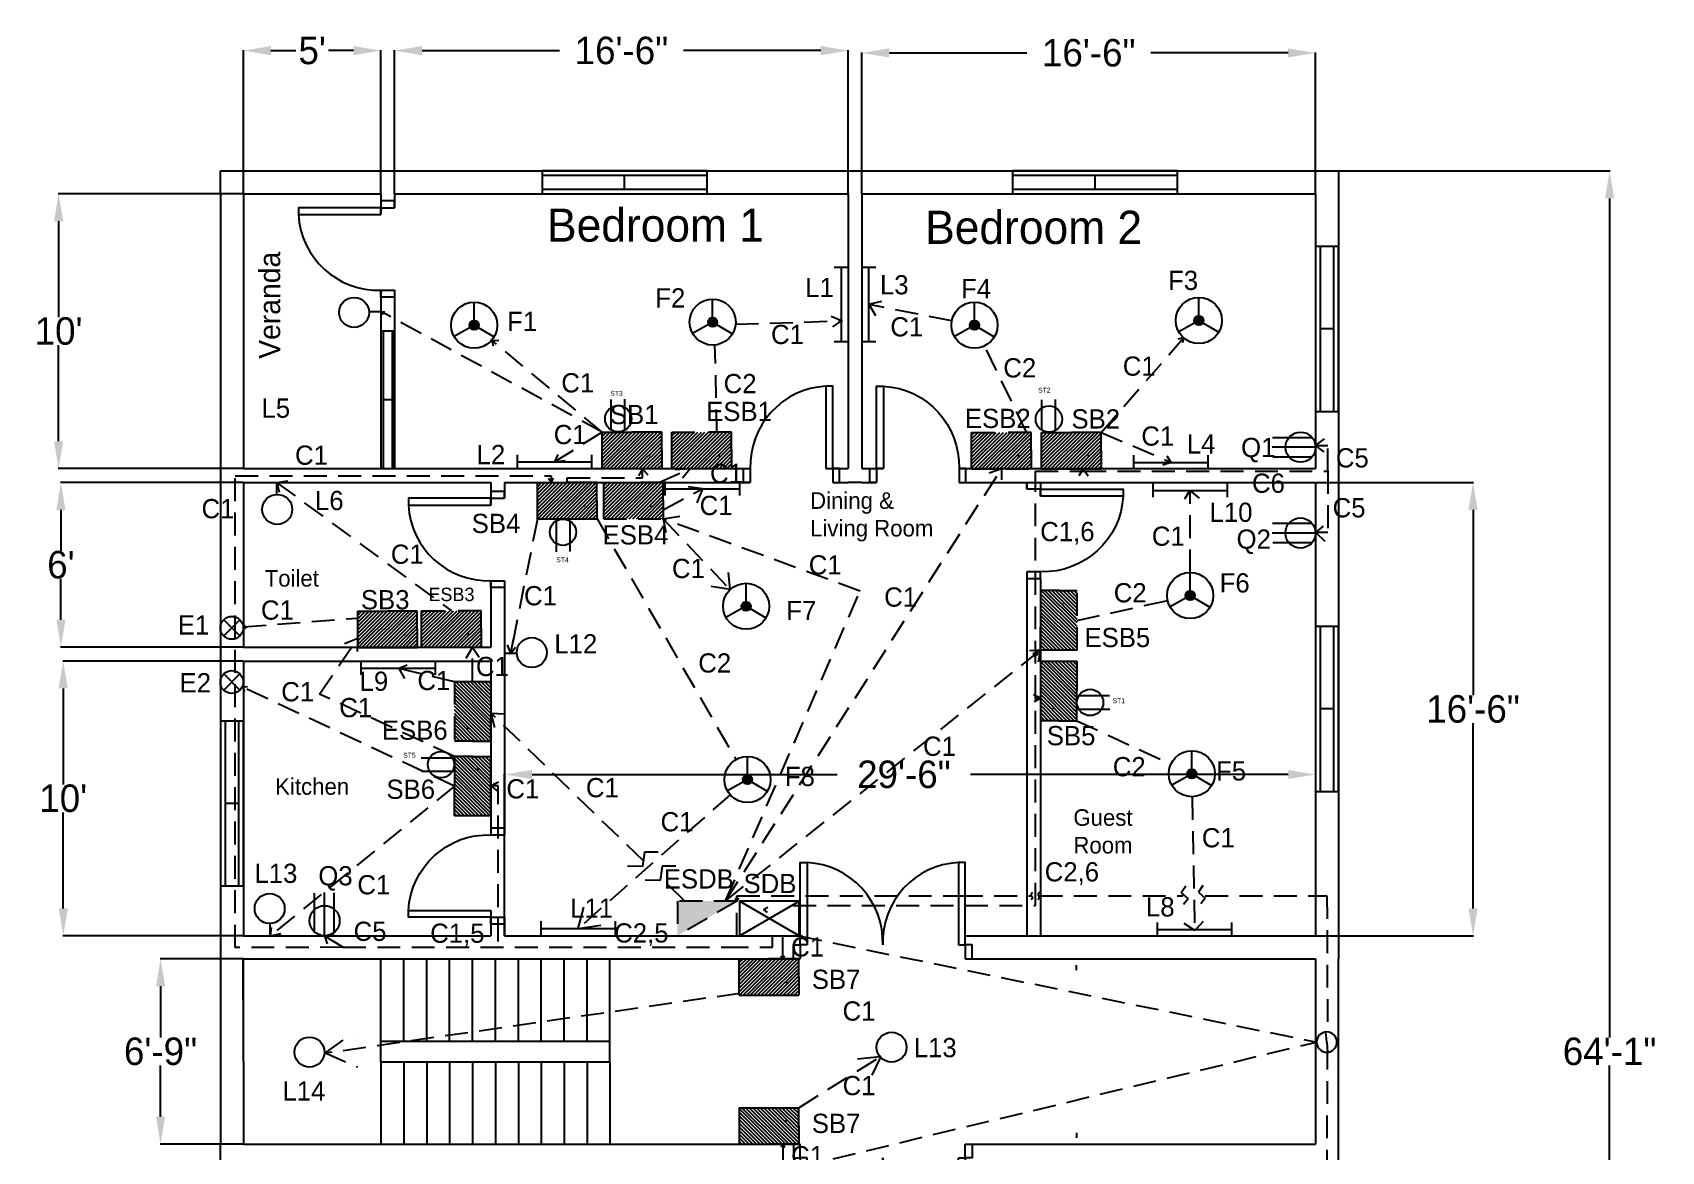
# Model space of a CAD drawing. Header units: inches. Extents: x -1679 to 1221, y -701 to 435.
# Drawn here: x -454 to 257, y -54 to 435 of the extents above; entities that cross this region are included whole.
import ezdxf

# ---------------------------------------------------------------- set-up
doc = ezdxf.new("R2010")
doc.units = ezdxf.units.IN
doc.header["$LTSCALE"] = 40
doc.header["$MEASUREMENT"] = 0
doc.linetypes.add('HIDDEN', pattern=[0.375, 0.25, -0.125])
for name, color, linetype in [('Conduit', 160, 'HIDDEN'), ('Dimensions', 82, 'Continuous'), ('Doors', 188, 'Continuous'), ('Emergency conduit', 240, 'HIDDEN'), ('Emergency fixture', 230, 'HIDDEN'), ('Fiting and Fixtures', 17, 'Continuous'), ('Fitings and Fixture Texts', 19, 'Continuous'), ('Hidden', 7, 'HIDDEN'), ('Room Names', 200, 'Continuous'), ('Windows', 112, 'Continuous')]:
    doc.layers.add(name, color=color, linetype=linetype)
doc.dimstyles.get("Standard").update_dxf_attribs({"dimtxt": 12, "dimasz": 12, "dimexe": 0.18, "dimexo": 0.0625, "dimgap": 0.09, "dimtad": 0, "dimtih": 1, "dimtoh": 1, "dimzin": 0, "dimdsep": 46, "dimlunit": 4, "dimtxsty": 'Standard', "dimcen": 0.09, "dimadec": 0, "dimazin": 0, "dimtfac": 1, "dimtofl": 0, "dimtmove": 0, "dimatfit": 3, "dimfxl": 1, "dimtolj": 1, "dimtzin": 0, "dimarcsym": 0})

# ---------------------------------------------------------------- blocks, each defined once
blk = doc.blocks.new('SMALL WINDOW')
at = {"layer": 'Windows'}
for p, q in [((60, 6), (0, 6)), ((0, 6), (0, 0)), ((60, 5), (0, 5)), ((0, 1), (60, 1)), ((0, 0), (60, 0)), ((30, 1), (30, 5)), ((60, 0), (60, 6))]:
    blk.add_line(p, q, dxfattribs=at)
blk = doc.blocks.new('BIG WINDOW')
at = {"layer": 'Windows'}
for p, q in [((72, 10), (0, 10)), ((0, 10), (0, 0)), ((72, 8), (0, 8)), ((36, 2), (36, 8)), ((72, 0), (72, 10)), ((0, 2), (72, 2)), ((0, 0), (72, 0))]:
    blk.add_line(p, q, dxfattribs=at)
blk = doc.blocks.new('DOOR')
at = {"layer": 'Doors'}
for points in [[(36, 6), (39, 6), (39, 42), (36, 42)], [(3, 0), (0, 0), (0, 6), (3, 6)], [(39, 0), (42, 0), (42, 6), (39, 6)]]:
    blk.add_lwpolyline(points, close=True, dxfattribs=at)
blk.add_arc((37.88, 7.15), 34.9, 93.08959, 181.88331, dxfattribs=at)
blk = doc.blocks.new('DOUBLE DOOR')
at = {"layer": 'Doors'}
for points in [[(6, 6), (3, 6), (3, 42), (6, 42)], [(72, 6), (75, 6), (75, 42), (72, 42)], [(3, 0), (0, 0), (0, 6), (3, 6)], [(75, 0), (78, 0), (78, 6), (75, 6)]]:
    blk.add_lwpolyline(points, close=True, dxfattribs=at)
for centre, start, end in [((4.24, 7.26), 357.92609, 87.09982), ((73.76, 7.26), 92.90018, 182.07391)]:
    blk.add_arc(centre, 34.79, start, end, dxfattribs=at)
blk = doc.blocks.new('*D6')
at = {"layer": 'Defpoints', "color": 0, "transparency": 16777216}
for p in [(-302.2, 426.96), (-362.2, 364.41), (-302.2, 364.41)]:
    blk.add_point(p, dxfattribs=at)
at = {"layer": 'Dimensions', "color": 0, "lineweight": -2, "transparency": 16777216}
for p, q in [((-362.2, 364.47), (-362.2, 427.14)), ((-350.2, 426.96), (-339.29, 426.96)), ((-314.2, 426.96), (-325.11, 426.96)), ((-302.2, 364.47), (-302.2, 427.14))]:
    blk.add_line(p, q, dxfattribs=at)
at = {"layer": 'Dimensions', "color": 0, "transparency": 16777216}
for points in [[(-350.2, 428.96), (-350.2, 424.96), (-362.2, 426.96)], [(-314.2, 428.96), (-314.2, 424.96), (-302.2, 426.96)]]:
    blk.add_solid(points, dxfattribs=at)
at = {"layer": 'Dimensions', "color": 0, "transparency": 16777216, "insert": (-332.2, 426.96), "char_height": 12, "attachment_point": 5}
blk.add_mtext("\\A1;5'", dxfattribs=at)
blk = doc.blocks.new('*D7')
at = {"layer": 'Defpoints', "color": 0, "transparency": 16777216}
for p in [(-98.2, 426.96), (-296.2, 364.41), (-98.2, 364.41)]:
    blk.add_point(p, dxfattribs=at)
at = {"layer": 'Dimensions', "color": 0, "lineweight": -2, "transparency": 16777216}
for p, q in [((-296.2, 364.47), (-296.2, 427.14)), ((-284.2, 426.96), (-224.29, 426.96)), ((-110.2, 426.96), (-170.11, 426.96)), ((-98.2, 364.47), (-98.2, 427.14))]:
    blk.add_line(p, q, dxfattribs=at)
at = {"layer": 'Dimensions', "color": 0, "transparency": 16777216}
for points in [[(-284.2, 428.96), (-284.2, 424.96), (-296.2, 426.96)], [(-110.2, 428.96), (-110.2, 424.96), (-98.2, 426.96)]]:
    blk.add_solid(points, dxfattribs=at)
at = {"layer": 'Dimensions', "color": 0, "transparency": 16777216, "insert": (-197.2, 426.96), "char_height": 12, "attachment_point": 5}
blk.add_mtext('\\A1;16\'-6"', dxfattribs=at)
blk = doc.blocks.new('*D8')
at = {"layer": 'Defpoints', "color": 0, "transparency": 16777216}
for p in [(105.8, 425.95), (-92.2, 364.41), (105.8, 364.41)]:
    blk.add_point(p, dxfattribs=at)
at = {"layer": 'Dimensions', "color": 0, "lineweight": -2, "transparency": 16777216}
for p, q in [((-92.2, 364.47), (-92.2, 426.13)), ((-80.2, 425.95), (-20.29, 425.95)), ((93.8, 425.95), (33.89, 425.95)), ((105.8, 364.47), (105.8, 426.13))]:
    blk.add_line(p, q, dxfattribs=at)
at = {"layer": 'Dimensions', "color": 0, "transparency": 16777216}
for points in [[(-80.2, 427.95), (-80.2, 423.95), (-92.2, 425.95)], [(93.8, 427.95), (93.8, 423.95), (105.8, 425.95)]]:
    blk.add_solid(points, dxfattribs=at)
at = {"layer": 'Dimensions', "color": 0, "transparency": 16777216, "insert": (6.8, 425.95), "char_height": 12, "attachment_point": 5}
blk.add_mtext('\\A1;16\'-6"', dxfattribs=at)
blk = doc.blocks.new('*D9')
at = {"layer": 'Defpoints', "color": 0, "transparency": 16777216}
for p in [(-362.2, 364.47), (-442.9, 244.41), (-362.2, 244.41)]:
    blk.add_point(p, dxfattribs=at)
at = {"layer": 'Dimensions', "color": 0, "lineweight": -2, "transparency": 16777216}
for p, q in [((-362.26, 364.47), (-443.08, 364.47)), ((-442.9, 352.47), (-442.9, 310.53)), ((-442.9, 256.41), (-442.9, 298.35)), ((-362.26, 244.41), (-443.08, 244.41))]:
    blk.add_line(p, q, dxfattribs=at)
at = {"layer": 'Dimensions', "color": 0, "transparency": 16777216}
for points in [[(-444.9, 352.47), (-440.9, 352.47), (-442.9, 364.47)], [(-444.9, 256.41), (-440.9, 256.41), (-442.9, 244.41)]]:
    blk.add_solid(points, dxfattribs=at)
at = {"layer": 'Dimensions', "color": 0, "transparency": 16777216, "insert": (-442.9, 304.44), "char_height": 12, "attachment_point": 5}
blk.add_mtext("\\A1;10'", dxfattribs=at)
blk = doc.blocks.new('*D10')
at = {"layer": 'Defpoints', "color": 0, "transparency": 16777216}
for p in [(-362.2, 238.41), (-441.89, 166.41), (-362.2, 166.41)]:
    blk.add_point(p, dxfattribs=at)
at = {"layer": 'Dimensions', "color": 0, "lineweight": -2, "transparency": 16777216}
for p, q in [((-362.26, 238.41), (-442.07, 238.41)), ((-441.89, 226.41), (-441.89, 208.5)), ((-441.89, 178.41), (-441.89, 196.32)), ((-362.26, 166.41), (-442.07, 166.41))]:
    blk.add_line(p, q, dxfattribs=at)
at = {"layer": 'Dimensions', "color": 0, "transparency": 16777216}
for points in [[(-443.89, 226.41), (-439.89, 226.41), (-441.89, 238.41)], [(-443.89, 178.41), (-439.89, 178.41), (-441.89, 166.41)]]:
    blk.add_solid(points, dxfattribs=at)
at = {"layer": 'Dimensions', "color": 0, "transparency": 16777216, "insert": (-441.89, 202.41), "char_height": 12, "attachment_point": 5}
blk.add_mtext("\\A1;6'", dxfattribs=at)
blk = doc.blocks.new('*D11')
at = {"layer": 'Defpoints', "color": 0, "transparency": 16777216}
for p in [(-362.2, 160.41), (-440.88, 40.41), (-362.2, 40.41)]:
    blk.add_point(p, dxfattribs=at)
at = {"layer": 'Dimensions', "color": 0, "lineweight": -2, "transparency": 16777216}
for p, q in [((-362.26, 160.41), (-441.06, 160.41)), ((-440.88, 148.41), (-440.88, 106.5)), ((-440.88, 52.41), (-440.88, 94.32)), ((-362.26, 40.41), (-441.06, 40.41))]:
    blk.add_line(p, q, dxfattribs=at)
at = {"layer": 'Dimensions', "color": 0, "transparency": 16777216}
for points in [[(-442.88, 148.41), (-438.88, 148.41), (-440.88, 160.41)], [(-442.88, 52.41), (-438.88, 52.41), (-440.88, 40.41)]]:
    blk.add_solid(points, dxfattribs=at)
at = {"layer": 'Dimensions', "color": 0, "transparency": 16777216, "insert": (-440.88, 100.41), "char_height": 12, "attachment_point": 5}
blk.add_mtext("\\A1;10'", dxfattribs=at)
blk = doc.blocks.new('Tube Light')
for p, q in [((0, -2.96), (0, 3.14)), ((0, 0), (32.49, 0)), ((32.49, -2.96), (32.49, 3.14))]:
    blk.add_line(p, q)
blk = doc.blocks.new('Wall bracket light at lintel level')
blk.add_line((-5.42, -0.01), (0, -0.01))
blk.add_circle((6.48, 0.27), 6.54)
blk = doc.blocks.new('A$C12DB153C')
for p, q in [((8.54, 8.54), (1.46, 1.47)), ((1.46, 8.54), (8.54, 1.47))]:
    blk.add_line(p, q)
blk.add_circle((5, 5), 5)
blk = doc.blocks.new('SDB')
h = blk.add_hatch()
h.set_pattern_fill('ANSI31', color=256, scale=9, style=0)
h.set_pattern_definition([(45, (175.4593, -47.7805), (-0.795495, 0.795495), [])])
h.paths.add_polyline_path([(0, 0), (26, 0), (26, 8.01), (26, 15.93), (13, 15.93), (0, 15.93), (0, 7.93)])
for p, q in [((0, 7.93), (0, 15.93)), ((0, 15.93), (13, 15.93)), ((26, 15.93), (13, 15.93)), ((26, 8.01), (26, 15.93)), ((0, 0), (0, 7.93)), ((26, 8.01), (26, 0)), ((0, 0), (26, 0))]:
    blk.add_line(p, q)
for p in [(26, 8.01), (26, 8.01), (26, 8.01), (20.48, 5.69)]:
    blk.add_point(p)
blk = doc.blocks.new('A$C0124305E')
for p, q in [((13.53, 8.65), (0, 8.65)), ((13.44, 2.72), (0.09, 2.72))]:
    blk.add_line(p, q)
blk.add_circle((8.56, 5.75), 5.75)
blk = doc.blocks.new('3 Pin 5A Socket')
for p, q in [((-10.06, 8.47), (6.98, 8.47)), ((-11.69, 4.13), (4.67, 4.13)), ((4.67, 4.13), (7.23, 4.13)), ((-10.23, 0), (7.11, 0))]:
    blk.add_line(p, q)
blk.add_circle((-5.12, 4.13), 6.58)
at = {"layer": 'Hidden'}
blk.add_line((-10.53, -2.05), (-10.53, -2.05), dxfattribs=at)
blk = doc.blocks.new('*D38')
at = {"layer": 'Defpoints', "color": 0, "transparency": 16777216}
for p in [(-398.4, 30.41), (-362.18, 30.41), (-362.21, -50.59)]:
    blk.add_point(p, dxfattribs=at)
at = {"layer": 'Dimensions', "color": 0, "lineweight": -2, "transparency": 16777216}
for p, q in [((-362.24, 30.41), (-398.58, 30.41)), ((-398.4, 18.41), (-398.4, -4)), ((-398.4, -38.59), (-398.4, -16.18)), ((-362.28, -50.59), (-398.58, -50.59))]:
    blk.add_line(p, q, dxfattribs=at)
at = {"layer": 'Dimensions', "color": 0, "transparency": 16777216}
for points in [[(-400.4, 18.41), (-396.4, 18.41), (-398.4, 30.41)], [(-400.4, -38.59), (-396.4, -38.59), (-398.4, -50.59)]]:
    blk.add_solid(points, dxfattribs=at)
at = {"layer": 'Dimensions', "color": 0, "transparency": 16777216, "insert": (-398.4, -10.09), "char_height": 12, "attachment_point": 5}
blk.add_mtext('\\A1;6\'-9"', dxfattribs=at)
blk = doc.blocks.new('*D53')
at = {"layer": 'Defpoints', "color": 0, "transparency": 16777216}
for p in [(115.8, 374.41), (115.8, -394.66), (234.16, -394.66)]:
    blk.add_point(p, dxfattribs=at)
at = {"layer": 'Dimensions', "color": 0, "lineweight": -2, "transparency": 16777216}
for p, q in [((115.86, 374.41), (234.34, 374.41)), ((234.16, 362.41), (234.16, -4.03)), ((234.16, -382.66), (234.16, -16.21)), ((115.86, -394.66), (234.34, -394.66))]:
    blk.add_line(p, q, dxfattribs=at)
at = {"layer": 'Dimensions', "color": 0, "transparency": 16777216}
for points in [[(232.16, 362.41), (236.16, 362.41), (234.16, 374.41)], [(232.16, -382.66), (236.16, -382.66), (234.16, -394.66)]]:
    blk.add_solid(points, dxfattribs=at)
at = {"layer": 'Dimensions', "color": 0, "transparency": 16777216, "insert": (234.16, -10.12), "char_height": 12, "attachment_point": 5}
blk.add_mtext('\\A1;64\'-1"', dxfattribs=at)
blk = doc.blocks.new('Ceiling Fan')
h = blk.add_hatch(color=7)
edge = h.paths.add_edge_path()
edge.add_arc((15.7, 8.9), 3.6, 0, 360)
for p, q in [((15.7, 12.5), (15.7, 26.9)), ((12.5, 7.1), (0, 0)), ((18.8, 7.1), (31.2, -0.2))]:
    blk.add_line(p, q)
for radius in [18, 3.6]:
    blk.add_circle((15.7, 8.9), radius)
blk = doc.blocks.new('*D64')
at = {"layer": 'Defpoints', "color": 0, "transparency": 16777216}
for p in [(105.8, 238.41), (105.8, 40.41), (174.56, 40.41)]:
    blk.add_point(p, dxfattribs=at)
at = {"layer": 'Dimensions', "color": 0, "lineweight": -2, "transparency": 16777216}
for p, q in [((105.86, 238.41), (174.74, 238.41)), ((174.56, 226.41), (174.56, 145.5)), ((174.56, 52.41), (174.56, 133.32)), ((105.86, 40.41), (174.74, 40.41))]:
    blk.add_line(p, q, dxfattribs=at)
at = {"layer": 'Dimensions', "color": 0, "transparency": 16777216}
for points in [[(172.56, 226.41), (176.56, 226.41), (174.56, 238.41)], [(172.56, 52.41), (176.56, 52.41), (174.56, 40.41)]]:
    blk.add_solid(points, dxfattribs=at)
at = {"layer": 'Dimensions', "color": 0, "transparency": 16777216, "insert": (174.56, 139.41), "char_height": 12, "attachment_point": 5}
blk.add_mtext('\\A1;16\'-6"', dxfattribs=at)
blk = doc.blocks.new('*D65')
at = {"layer": 'Defpoints', "color": 0, "transparency": 16777216}
for p in [(105.86, 110.86), (-248.2, 40.41), (105.86, 40.41)]:
    blk.add_point(p, dxfattribs=at)
at = {"layer": 'Dimensions', "color": 0, "lineweight": -2, "transparency": 16777216}
for p, q in [((-248.2, 40.47), (-248.2, 111.04)), ((-236.2, 110.86), (-102.98, 110.86)), ((93.86, 110.86), (-44.8, 110.86)), ((105.86, 40.47), (105.86, 111.04))]:
    blk.add_line(p, q, dxfattribs=at)
at = {"layer": 'Dimensions', "color": 0, "transparency": 16777216}
for points in [[(-236.2, 112.86), (-236.2, 108.86), (-248.2, 110.86)], [(93.86, 112.86), (93.86, 108.86), (105.86, 110.86)]]:
    blk.add_solid(points, dxfattribs=at)
at = {"layer": 'Dimensions', "color": 0, "transparency": 16777216, "insert": (-73.89, 110.86), "char_height": 12, "attachment_point": 5}
blk.add_mtext('\\A1;29\'-6"', dxfattribs=at)
blk = doc.blocks.new('DB')
for p, q in [((0, 7), (12, 7)), ((0, 0), (0, 7)), ((0, 7), (12, 0)), ((12, 7), (0, 0)), ((12, 7), (12, 0)), ((12, 0), (0, 0))]:
    blk.add_line(p, q)
blk = doc.blocks.new('ESDB')
h = blk.add_hatch(color=256)
h.set_gradient(one_color=1, tint=1, name='INVCURVED')
h.paths.add_polyline_path([(25.88, -0.09), (25.88, 15.06), (-0.09, -0.09)])
for p, q in [((25.88, 15.06), (-0.09, 15.06)), ((-0.09, 15.06), (-0.09, -0.09)), ((-0.09, -0.09), (25.88, 15.06)), ((25.88, -0.09), (25.88, 15.06)), ((-0.09, -0.09), (25.88, -0.09))]:
    blk.add_line(p, q)
blk = doc.blocks.new('Through hole')
blk.add_circle((0, 0), 6.54)
at = {"layer": 'Fiting and Fixtures'}
for q in [(-0.5, -6.5), (0.5, 6.5), (0, 0), (0, 0), (0, 0), (0, 0)]:
    blk.add_line((0, 0), q, dxfattribs=at)

msp = doc.modelspace()

# ---------------------------------------------------------------- linework, layer by layer
for p, q in [((-372.198, 364.407), (-372.198, 374.407)), ((-372.198, 374.407), (105.802, 374.407)), ((105.802, 374.407), (115.802, 374.407)), ((115.802, 374.407), (115.802, 364.407)), ((-372.198, 364.407), (-372.198, 30.407)), ((-362.198, 364.407), (-362.198, 244.407)), ((-362.198, 364.407), (-302.198, 364.407)), ((-302.198, 364.407), (-302.198, 355.354)), ((-296.198, 364.407), (-296.198, 358.351)), ((-296.198, 364.407), (-98.198, 364.407)), ((-98.198, 364.407), (-98.198, 244.407)), ((-92.198, 364.407), (-92.198, 244.407)), ((-92.198, 364.407), (105.802, 364.407)), ((105.802, 364.407), (105.802, 244.407)), ((115.802, 364.407), (115.802, 30.407)), ((-302.198, 322.351), (-302.198, 244.407)), ((-296.198, 319.351), (-296.198, 244.407)), ((-362.198, 244.407), (-302.198, 244.407)), ((-296.198, 244.407), (-140.941, 244.407)), ((-107.938, 244.407), (-98.198, 244.407)), ((-92.198, 244.407), (-82.839, 244.407)), ((-49.836, 244.407), (105.802, 244.407)), ((-362.198, 238.407), (-254.198, 238.407)), ((-362.198, 238.407), (-362.198, 166.407)), ((-254.198, 238.407), (-254.198, 228.489)), ((-248.198, 238.407), (-248.198, 231.485)), ((-248.198, 238.407), (-140.941, 238.407)), ((-104.941, 238.407), (-98.198, 238.407)), ((-92.198, 238.407), (-98.198, 238.407)), ((-92.198, 238.407), (-85.836, 238.407)), ((-49.836, 238.407), (105.802, 238.407)), ((-20.198, 238.407), (-20.198, 235.388)), ((-14.198, 238.407), (-14.198, 232.392)), ((105.802, 238.407), (105.802, 40.407)), ((-254.198, 195.485), (-254.198, 166.407)), ((-248.198, 195.485), (-248.198, 84.486)), ((-20.198, 196.388), (-20.198, 40.407)), ((-14.198, 196.388), (-14.198, 40.407)), ((-362.198, 166.407), (-254.198, 166.407)), ((-362.198, 160.407), (-254.198, 160.407)), ((-362.198, 160.407), (-362.198, 40.407)), ((-254.198, 160.407), (-254.198, 84.486)), ((-254.198, 51.483), (-254.198, 40.407)), ((-248.198, 48.486), (-248.198, 40.407)), ((-362.198, 40.407), (-254.198, 40.407)), ((-248.198, 40.407), (-119.139, 40.407)), ((-47.133, 40.407), (105.802, 40.407)), ((-372.198, 30.407), (-372.198, -50.593)), ((-362.198, -5.593), (-362.277, 30.404)), ((-362.198, 30.407), (-119.136, 30.407)), ((-362.198, -5.593), (-362.198, 30.407)), ((-302.198, -5.593), (-302.198, 30.407)), ((-292.198, -5.593), (-292.198, 30.407)), ((-282.198, -5.593), (-282.198, 30.407)), ((-272.198, -5.593), (-272.198, 30.407)), ((-262.198, -5.593), (-262.198, 30.407)), ((-252.198, -5.593), (-252.198, 30.407)), ((-242.198, -5.593), (-242.198, 30.407)), ((-232.198, -5.593), (-232.198, 30.407)), ((-222.198, -5.593), (-222.198, 30.407)), ((-212.198, -5.593), (-212.198, 30.407)), ((-202.198, -5.593), (-202.198, 30.407)), ((-47.136, 30.407), (105.802, 30.407)), ((105.802, 30.407), (105.802, -50.593)), ((115.802, -50.593), (115.802, 30.407)), ((-362.198, -14.593), (-362.198, -5.593)), ((-302.198, -5.593), (-202.198, -5.593)), ((-302.198, -14.593), (-302.198, -5.593)), ((-202.198, -14.593), (-202.198, -5.593)), ((-362.198, -14.593), (-362.198, -50.593)), ((-302.198, -14.593), (-202.198, -14.593)), ((-302.198, -14.593), (-302.198, -50.593)), ((-292.198, -14.593), (-292.198, -50.593)), ((-282.198, -14.593), (-282.198, -50.593)), ((-272.198, -14.593), (-272.198, -50.593)), ((-262.198, -14.593), (-262.198, -50.593)), ((-252.198, -14.593), (-252.198, -50.593)), ((-242.198, -14.593), (-242.198, -50.593)), ((-232.198, -14.593), (-232.198, -50.593)), ((-222.198, -14.593), (-222.198, -50.593)), ((-212.198, -14.593), (-212.198, -50.593)), ((-202.198, -14.593), (-202.198, -50.593)), ((-372.198, -384.593), (-372.198, -50.593)), ((-362.198, -50.593), (-119.136, -50.593)), ((-47.136, -50.593), (105.802, -50.593)), ((115.802, -384.593), (115.802, -50.593))]:
    msp.add_line(p, q)
for centre in [(-333.388, -10.362), (-79.268, -8.22)]:
    msp.add_circle(centre, 6.542)
at = {"layer": 'Conduit'}
for p, q in [((-205.63, 260.404), (-302.016, 312.912)), ((-302.016, 312.912), (-300.442, 312.912)), ((-302.016, 312.912), (-301.666, 311.59)), ((-253.841, 300.6), (-253.175, 298.062)), ((-205.63, 260.404), (-253.841, 300.57)), ((-253.781, 300.57), (-250.664, 300.298)), ((-245.4, 304.449), (-245.4, 304.449)), ((12.236, 260.254), (48.218, 301.491)), ((48.218, 301.491), (45.75, 300.974)), ((48.218, 301.491), (47.765, 299.284)), ((-205.635, 260.369), (-226.378, 247.35)), ((12.236, 260.254), (42.741, 247.14)), ((105.659, 254.381), (109.688, 257.366)), ((-226.317, 247.347), (-224.782, 250.625)), ((42.741, 247.14), (41.078, 249.909)), ((111.217, 254.381), (105.659, 254.381)), ((105.798, 254.381), (109.48, 251.814)), ((111.212, 243.279), (111.212, 254.502)), ((-226.359, 247.347), (-221.773, 248.04)), ((-188.002, 244.375), (-189.815, 241.319)), ((-188.04, 244.375), (-185.623, 241.697)), ((-188.015, 240.383), (-188.015, 244.413)), ((-16.504, 144.256), (-16.504, 243.258)), ((-16.501, 243.279), (4.375, 243.279)), ((4.375, 244.328), (2.481, 241.268)), ((4.375, 243.279), (4.375, 244.436)), ((4.375, 244.328), (6.526, 241.331)), ((4.375, 243.279), (111.212, 243.279)), ((42.741, 247.14), (39.119, 245.979)), ((42.741, 247.14), (42.741, 247.14)), ((111.152, 243.41), (111.152, 216.531)), ((-365.851, 35.274), (-365.851, 241.237)), ((-365.851, 241.237), (-227.843, 241.237)), ((-227.835, 238.364), (-229.061, 240.157)), ((-227.853, 238.364), (-226.869, 240.312)), ((-227.843, 241.237), (-227.843, 238.416)), ((-220.891, 238.389), (-220.891, 240.383)), ((-220.891, 240.383), (-188.015, 240.383)), ((-233.891, 222.463), (-245.547, 163.812)), ((-207.815, 222.461), (-147.228, 117.39)), ((105.966, 216.531), (109.33, 219.331)), ((111.152, 216.531), (105.966, 216.531)), ((105.966, 216.531), (109.89, 212.751)), ((-362.301, 175.294), (-312.417, 179.175)), ((-362.301, 175.294), (-361.26, 175.882)), ((-362.301, 175.294), (-361.018, 174.698)), ((-329.013, 146.006), (-312.343, 170.265)), ((-312.343, 170.265), (-318.132, 167.85)), ((-312.343, 170.265), (-312.575, 164.637)), ((-245.547, 163.812), (-246.873, 167.431)), ((-245.547, 163.812), (-244.323, 169.971)), ((-245.547, 163.812), (-243.378, 166.526)), ((-243.378, 166.526), (-243.378, 166.526)), ((-362.763, 149.096), (-360.377, 149.285)), ((-270.096, 105.769), (-362.763, 149.096)), ((-362.763, 149.096), (-361.717, 147.138)), ((-270.096, 118.769), (-329.013, 146.006)), ((-14.288, 144.249), (-17.343, 145.649)), ((-14.311, 144.243), (-17.091, 142.623)), ((-16.504, 53.613), (-16.504, 144.256)), ((-16.504, 144.256), (-14.276, 144.256)), ((1.605, 134.34), (1.605, 134.34)), ((1.605, 134.34), (42.616, 115.386)), ((-254.243, 105.907), (-250.889, 107.722)), ((-252.967, 107.086), (-252.797, 107.256)), ((-270.096, 105.769), (-350.488, 40.418)), ((-251.072, 105.838), (-254.217, 105.838)), ((-254.173, 105.837), (-251.238, 103.603)), ((-251.072, 37.927), (-251.072, 105.838)), ((-149.749, 102.023), (-216.023, 43.601)), ((51.936, 101.107), (53.021, 43.107)), ((-216.023, 43.601), (-213.616, 52.915)), ((-135.234, 51.833), (-133.301, 52.916)), ((-135.234, 51.856), (-133.655, 50.609)), ((-122.223, 53.613), (-16.504, 53.613)), ((-350.468, 40.389), (-349.894, 43.981)), ((-216.023, 43.601), (-204.393, 45.36)), ((53.066, 42.761), (48.514, 45.792)), ((56.751, 46.658), (53.066, 42.761)), ((-350.468, 40.389), (-345.777, 41.482)), ((-326.795, 40.415), (-318.736, 35.401)), ((-326.785, 40.408), (-322.449, 40.827)), ((-326.785, 40.408), (-325.619, 36.868)), ((-131.309, 35.401), (-131.309, 40.349)), ((-126.819, 30.336), (-126.819, 40.418)), ((-119.778, 40.407), (-119.658, 40.337)), ((-119.658, 40.337), (106.277, -6.021)), ((-119.654, 40.345), (-118.332, 40.497)), ((-119.646, 40.337), (-118.951, 39.536)), ((-318.736, 35.401), (-365.851, 35.274)), ((-318.736, 35.401), (-151.77, 35.401)), ((-151.77, 35.401), (-131.309, 35.401)), ((-126.826, 30.406), (-127.529, 31.711)), ((-126.826, 30.406), (-126.015, 31.841)), ((1.414, 25.471), (1.414, 27.587)), ((-145.454, 15.256), (-326.781, -10.918)), ((-326.781, -10.918), (-314.553, -2.193)), ((-119.379, -60.5), (106.267, -5.985)), ((-326.781, -10.569), (-312.456, -16.851)), ((-119.805, -34.657), (-84.212, -12.426)), ((-84.212, -12.426), (-94.823, -13.45)), ((-84.151, -12.546), (-87.95, -20.496)), ((1.414, -45.657), (1.414, -47.772)), ((-126.826, -50.592), (-127.529, -51.897)), ((-126.826, -50.592), (-126.015, -52.027)), ((-126.819, -50.522), (-126.819, -60.604))]:
    msp.add_line(p, q, dxfattribs=at)
at = {"layer": 'Emergency conduit'}
for p, q in [((-89.248, 316.2), (-86.285, 311.296)), ((-89.163, 316.2), (-83.492, 317.553)), ((-53, 308.962), (-89.161, 316.03)), ((-147.392, 307.482), (-100.637, 308.983)), ((-101.082, 308.961), (-105.591, 310.842)), ((-101.231, 308.911), (-105.046, 306.288)), ((-155.496, 260.282), (-156.372, 298.469)), ((-20.336, 260.366), (-38.711, 297.993)), ((-180.833, 238.366), (-167.26, 244.398)), ((-167.439, 244.398), (-173.777, 243.921)), ((-167.26, 244.398), (-170.489, 240.218)), ((-161.152, 244.062), (-160.964, 244.813)), ((-151.745, 55.753), (-31.349, 244.33)), ((-31.349, 244.33), (-36.684, 242.373)), ((-31.349, 244.33), (-31.256, 239.58)), ((-347.722, 238.407), (-271.434, 182.363)), ((-347.679, 238.387), (-346.657, 234.152)), ((-347.628, 238.336), (-342.826, 239.05)), ((-178.952, 226.483), (-161.8, 235.597)), ((-161.8, 235.597), (-168.01, 236.521)), ((-161.8, 235.597), (-164.336, 229.487)), ((50.969, 234.871), (48.58, 231.052)), ((50.969, 234.811), (55.031, 231.53)), ((51.03, 199.079), (51.03, 234.912)), ((-178.952, 222.481), (-171.642, 223.717)), ((-178.952, 222.481), (-149.726, 191.606)), ((-92.99, 190.952), (-178.952, 222.481)), ((-178.952, 222.481), (-177.795, 216.497)), ((-149.726, 191.606), (-158.039, 192.887)), ((-149.726, 191.606), (-150.438, 199.055)), ((-151.745, 55.753), (-92.99, 190.952)), ((1.679, 178.146), (41.206, 186.855)), ((-262.178, 166.419), (-265.128, 161.527)), ((-262.178, 151.436), (-262.178, 166.419)), ((-262.174, 166.386), (-259.319, 162.083)), ((-14.198, 165.146), (-19.046, 164.857)), ((-17.248, 164.058), (-17.407, 163.069)), ((-16.196, 164.779), (-16.355, 163.79)), ((-16.355, 163.79), (-15.523, 163.802)), ((-15.719, 163.979), (-14.252, 165.146)), ((-15.523, 163.802), (-15.694, 162.775)), ((-14.201, 165.087), (-15.355, 159.941)), ((-270.05, 151.332), (-294.401, 157.151)), ((-294.401, 157.151), (-291.954, 152.845)), ((-294.315, 157.256), (-290.719, 158.672)), ((-151.745, 55.753), (-17.183, 162.814)), ((-17.407, 163.069), (-16.575, 163.081)), ((-16.575, 163.081), (-16.747, 162.054)), ((-254.141, 137.671), (-248.349, 137.376)), ((-187.613, 73.117), (-254.141, 137.671)), ((-252.404, 131.364), (-254.073, 137.557)), ((-187.087, 76.881), (-187.963, 70.614)), ((-181.105, 76.881), (-187.087, 76.881)), ((-187.963, 70.614), (-194.529, 70.76)), ((-180.247, 64.599), (-186.813, 64.745)), ((-179.372, 70.866), (-180.247, 64.599)), ((-169.468, 55.51), (-180.079, 65.806)), ((-173.389, 70.866), (-179.372, 70.866)), ((-146.794, 55.604), (-147.429, 56.916)), ((-146.819, 55.579), (-145.887, 56.937)), ((-146.794, 55.604), (-146.794, 57.812)), ((-146.794, 57.812), (-49.493, 57.812)), ((-49.493, 57.812), (-18.376, 57.812)), ((-17.8, 59.357), (-18.505, 58.375)), ((-18.505, 58.375), (-17.551, 57.011)), ((-17.551, 57.011), (-18.387, 56.161)), ((-14.586, 59.489), (-15.452, 58.463)), ((-15.452, 58.463), (-14.733, 56.938)), ((-14.733, 56.938), (-15.379, 56.161)), ((-14.65, 57.812), (47.808, 57.812)), ((49.125, 62.097), (47.104, 59.233)), ((47.104, 59.233), (50.135, 56.596)), ((56.653, 62.39), (54.632, 59.526)), ((54.632, 59.526), (57.663, 56.889)), ((57.663, 56.889), (55.708, 54.35)), ((57.603, 57.812), (110.795, 57.812)), ((110.795, 57.812), (110.991, -1.573)), ((50.135, 56.596), (48.18, 54.057)), ((110.795, -77.997), (111.018, -10.445))]:
    msp.add_line(p, q, dxfattribs=at)

# ---------------------------------------------------------------- block references
at = {"layer": 'Doors', "rotation": 90}
for p in [(-296.198, 319.351), (-248.198, 192.485)]:
    msp.add_blockref('DOOR', p, dxfattribs=at)
at = {"layer": 'Doors'}
for name, p in [('DOOR', (-143.941, 238.407)), ('DOUBLE DOOR', (-122.136, 30.407))]:
    msp.add_blockref(name, p, dxfattribs=at)
at = {"layer": 'Doors', "xscale": -1}
msp.add_blockref('DOOR', (-46.836, 238.407), dxfattribs=at)
for name, p, rotation in [('DOOR', (-20.198, 196.388), 270), ('DOOR', (-248.198, 87.486), 90), ('DOUBLE DOOR', (-122.136, -50.593), 180)]:
    msp.add_blockref(name, p, dxfattribs=dict(at, rotation=rotation))
at = {"layer": 'Emergency fixture'}
for p in [(-175.154, 244.454), (-44.349, 244.33), (-204.952, 222.481), (-284.434, 166.437)]:
    msp.add_blockref('SDB', p, dxfattribs=at)
for name, p, rotation in [('SDB', (1.679, 165.146), 90), ('SDB', (-270.109, 151.436), 270), ('ESDB', (-146.91, 55.488), 180)]:
    msp.add_blockref(name, p, dxfattribs=dict(at, rotation=rotation))
at = {"layer": 'Fiting and Fixtures'}
for name, p, rotation in [('Tube Light', (-101.134, 299.745), 90), ('Tube Light', (-89.161, 299.787), 90), ('Wall bracket light at lintel level', (-307.437, 312.908), 179.9757667283825), ('A$C0124305E', (-204.367, 274.753), 270), ('A$C0124305E', (-16.36, 274.617), 270), ('3 Pin 5A Socket', (94.128, 257.918), 180), ('Wall bracket light at lintel level', (-347.718, 233.101), 269.9757667283792), ('A$C0124305E', (-216.996, 208.109), 90), ('3 Pin 5A Socket', (94.087, 220.418), 180), ('Wall bracket light at lintel level', (-242.835, 163.817), 359.9757667283792), ('SDB', (-14.321, 160.34), 270), ('A$C0124305E', (15.963, 148.048), 180), ('SDB', (-254.17, 92.769), 90), ('Wall bracket light at lintel level', (-350.492, 45.838), 89.97576672837594), ('3 Pin 5A Socket', (-322.663, 52.107), 90)]:
    msp.add_blockref(name, p, dxfattribs=dict(at, rotation=rotation))
at = {"layer": 'Fiting and Fixtures', "xscale": 0.55889457772588, "yscale": 0.55889457772588, "zscale": 0.55889457772588}
for p in [(-270.243, 302.072), (-166.163, 303.431), (-51.878, 302.072), (46.08, 304.111), (-151.562, 179.339), (42.278, 184.058), (42.996, 106.205), (-150.955, 103.715)]:
    msp.add_blockref('Ceiling Fan', p, dxfattribs=at)
at = {"layer": 'Fiting and Fixtures'}
for name, p in [('SDB', (-205.635, 244.438)), ('SDB', (-13.764, 244.328)), ('Tube Light', (-242.621, 247.35)), ('Tube Light', (26.497, 247.14)), ('SDB', (-233.891, 222.463)), ('Tube Light', (-178.043, 235.597)), ('Tube Light', (34.941, 234.912)), ('A$C12DB153C', (-372.288, 169.905)), ('SDB', (-312.343, 166.3)), ('Tube Light', (-310.872, 157.294)), ('A$C12DB153C', (-372.294, 146.213)), ('A$C0124305E', (-284.556, 109.407)), ('Tube Light', (-232.266, 43.601)), ('Tube Light', (36.777, 43.107)), ('SDB', (-145.805, 14.471))]:
    msp.add_blockref(name, p, dxfattribs=at)
for name, p, xscale, yscale, zscale, rotation in [('DB', (-145.631, 55.488), -2.164439392011673, 2.16443939201173, 2.1644393920117, 180), ('Through hole', (110.695, -6.01), -0.679785507058682, 0.6797855070586829, 0.6797855070586877, 180.0000628859388)]:
    msp.add_blockref(name, p, dxfattribs=dict(at, xscale=xscale, yscale=yscale, zscale=zscale, rotation=rotation))
at = {"layer": 'Fiting and Fixtures', "xscale": -1, "rotation": 180.0000628859388}
msp.add_blockref('SDB', (-145.805, -34.657), dxfattribs=at)
at = {"layer": 'Windows'}
for p in [(-231.812, 364.407), (-26.468, 364.407)]:
    msp.add_blockref('BIG WINDOW', p, dxfattribs=at)
at = {"layer": 'Windows', "rotation": 90}
for name, p in [('BIG WINDOW', (115.802, 269.407)), ('SMALL WINDOW', (-296.198, 244.407)), ('BIG WINDOW', (115.802, 103.465)), ('BIG WINDOW', (-362.198, 62.166))]:
    msp.add_blockref(name, p, dxfattribs=at)

# ---------------------------------------------------------------- texts
at = {"layer": 'Fitings and Fixture Texts'}
for s, insert, char_height, width, attachment_point in [('L1', (-117.004, 327.701), 8.4, 18.23158, 1), ('L3', (-84.336, 328.908), 8.4, 18.23158, 1), ('F4', (-48.948, 327.215), 8.4, 18.23158, 1), ('F3', (41.421, 330.826), 8.4, 29.71718, 1), ('F2', (-182.427, 323.168), 8.4, 18.23158, 1), ('F1', (-247.111, 312.893), 8.4, 18.23158, 1), ('C1', (-131.893, 307.222), 8.4, 18.23158, 1), ('C1', (-79.815, 310.549), 8.4, 18.23158, 1), ('C2', (-30.498, 292.625), 8.4, 18.23158, 1), ('C1', (21.659, 293.38), 8.4, 18.23158, 1), ('C1', (-223.44, 286.097), 8.4, 18.23158, 1), ('C2', (-152.583, 285.751), 8.4, 18.23158, 1), ('ST3', (-202.076, 278.375), 2.1393, 7.37072, 1), ('ST2', (-15.286, 279.748), 2.1393, 7.37072, 1), ('L5', (-354.32, 275.045), 8.4, 18.23158, 1), ('SB1', (-202.25, 272.251), 8.4, 28.94088, 1), ('ESB1', (-160.234, 273.596), 8.4, 28.94088, 1), ('ESB2', (-47.278, 270.564), 8.4, 28.94088, 1), ('SB2', (-0.754, 270.329), 8.4, 28.94088, 1), ('C1', (-226.771, 263.505), 8.4, 18.23158, 1), ('C1', (29.75, 262.85), 8.4, 18.23158, 1), ('L4', (49.592, 259.424), 8.4, 18.23158, 1), ('Q1', (73.307, 257.859), 8.4, 18.23158, 1), ('C1', (-339.687, 254.511), 8.4, 18.23158, 1), ('L2', (-260.427, 254.764), 8.4, 28.94088, 1), ('C5', (114.667, 253.327), 8.4, 18.23158, 1), ('C1', (-158.528, 246.516), 8.4, 18.23158, 1), ('C6', (78.064, 242.263), 8.4, 18.23158, 1), ('L6', (-330.981, 234.718), 8.4, 18.23158, 1), ('C1', (-380.509, 231.143), 8.4, 18.23158, 1), ('C1', (-163.068, 232.542), 8.4, 87.86268, 1), ('L10', (59.525, 229.557), 8.4, 18.23158, 1), ('C5', (113.26, 231.54), 8.4, 18.23158, 1), ('SB4', (-262.574, 224.706), 8.4, 28.94088, 1), ('C1,6', (-14.399, 221.133), 8.4, 18.23158, 1), ('ESB4', (-205.418, 219.702), 8.4, 28.94088, 1), ('C1', (34.344, 219.136), 8.4, 18.23158, 1), ('C1', (-297.866, 211.25), 8.4, 18.23158, 1), ('C1', (-115.424, 206.6), 8.4, 18.23158, 1), ('ST4', (-225.644, 205.641), 2.1393, 7.37072, 1), ('C1', (-175.142, 205.012), 8.4, 87.86268, 1), ('ESB3', (-281.47, 192.434), 5.88, 20.25861, 1), ('C1', (-239.719, 193.138), 8.4, 18.23158, 1), ('C1', (-82.511, 192.544), 8.4, 33.0737, 1), ('C2', (17.708, 194.421), 8.4, 18.23158, 1), ('F6', (63.943, 198.732), 8.4, 18.23158, 1), ('C1', (-354.554, 186.859), 8.4, 18.23158, 1), ('SB3', (-310.948, 191.388), 8.4, 28.94088, 1), ('F7', (-125.243, 178.262), 8.4, 18.23158, 7), ('E1', (-390.891, 180.368), 8.4, 18.23158, 1), ('L12', (-226.5, 172.122), 8.4, 18.23158, 1), ('ESB5', (4.92, 174.877), 8.4, 28.94088, 1), ('C2', (-163.663, 163.762), 8.4, 18.23158, 1), ('C1', (-260.717, 162.229), 8.4, 18.23158, 1), ('E2', (-390.085, 155.136), 8.4, 18.23158, 1), ('C1', (-345.714, 151.201), 8.4, 18.23158, 1), ('L9', (-311.496, 155.765), 8.4, 18.23158, 1), ('C1', (-286.278, 156.11), 8.4, 18.23158, 1), ('C1', (-320.369, 144.27), 8.4, 18.23158, 1), ('ST1', (17.196, 144.104), 2.1393, 7.37072, 1), ('ESB6', (-301.797, 134.429), 8.4, 28.94088, 1), ('SB5', (-11.523, 132.016), 8.4, 28.94088, 1), ('C1', (-65.533, 127.396), 8.4, 18.23158, 1), ('ST5', (-292.454, 120.331), 2.1393, 7.37072, 1), ('F8', (-125.867, 114.224), 8.4, 18.23158, 1), ('C2', (17.301, 118.477), 8.4, 18.23158, 1), ('F5', (62.387, 108.095), 8.4, 15.51587, 7), ('SB6', (-299.777, 108.626), 8.4, 28.94088, 1), ('C1', (-247.422, 108.804), 8.4, 18.23158, 1), ('C1', (-212.699, 109.312), 8.4, 18.23158, 1), ('C1', (-180.106, 94.416), 8.4, 18.23158, 1), ('C1', (56.172, 87.436), 8.4, 18.23158, 1), ('L13', (-357.414, 71.907), 8.4, 18.23158, 1), ('C2,6', (-12.429, 72.556), 8.4, 18.23158, 1), ('C1', (-312.482, 66.914), 8.4, 18.23158, 1), ('ESDB', (-178.728, 69.45), 8.4, 28.94088, 1), ('SDB', (-143.906, 67.443), 8.4, 28.94088, 1), ('L8', (31.777, 57.257), 8.4, 18.23158, 1), ('L11', (-219.619, 56.691), 8.4, 18.23158, 1), ('C5', (-314.095, 46.582), 8.4, 18.23158, 1), ('C1,5', (-280.703, 45.749), 8.4, 18.23158, 1), ('C2,5', (-200.365, 45.871), 8.4, 18.23158, 1), ('C1', (-123.125, 39.741), 8.4, 18.23158, 1), ('SB7', (-114.098, 25.618), 8.4, 28.94088, 1), ('C1', (-100.667, 11.778), 8.4, 18.23158, 1), ('L13', (-69.607, -4.208), 8.4, 18.23158, 1), ('C1', (-100.649, -20.777), 8.4, 18.23158, 1), ('L14', (-345.197, -23.12), 8.4, 18.23158, 1)]:
    msp.add_mtext(s, dxfattribs=dict(at, insert=insert, char_height=char_height, width=width, attachment_point=attachment_point))
at = {"layer": 'Fitings and Fixture Texts', "char_height": 8.4, "attachment_point": 7, "rotation": 0.000063}
for s, insert, width in [('Q2', (71.314, 207.135), 18.23158), ('Q3', (-329.52, 60.121), 18.23158), ('SB7', (-114.098, -45.804), 28.94088), ('C1', (-123.125, -59.927), 18.23158)]:
    msp.add_mtext(s, dxfattribs=dict(at, insert=insert, width=width))
at = {"layer": 'Room Names'}
for s, insert, char_height, width, attachment_point in [('Bedroom 1', (-229.673, 357.999), 14.477, 3775.54116, 1), ('Bedroom 2', (-64.61, 357.03), 14.477, 3775.54116, 1), ('Dining & \\PLiving Room', (-114.856, 212.604), 7.23849, 1914.78674, 7), ('Toilet', (-352.936, 200.15), 7.2385, 1887.77058, 1), ('Kitchen', (-348.344, 109.244), 7.2385, 1886.97218, 1), ('Guest \\PRoom', (0.086, 95.68), 7.2385, 1886.97218, 1)]:
    msp.add_mtext(s, dxfattribs=dict(at, insert=insert, char_height=char_height, width=width, attachment_point=attachment_point))
at = {"layer": 'Room Names', "insert": (-355.41, 292.376), "char_height": 9.246, "width": 2411.32804, "attachment_point": 1, "rotation": 90}
msp.add_mtext('Veranda', dxfattribs=at)

# ---------------------------------------------------------------- dimensions: what is measured, and where the dimension line sits
at = {"layer": 'Dimensions'}
for base, p1, p2, picture, middle in [((-302.198, 426.963), (-362.198, 364.407), (-302.198, 364.407), '*D6', (-332.198, 426.963)), ((-98.198, 426.963), (-296.198, 364.407), (-98.198, 364.407), '*D7', (-197.198, 426.963)), ((105.802, 425.952), (-92.198, 364.407), (105.802, 364.407), '*D8', (6.802, 425.952))]:
    dim = msp.add_linear_dim(base=base, p1=p1, p2=p2, dimstyle='Standard', dxfattribs=at)
    dim.commit()
    dim.dimension.update_dxf_attribs({"geometry": picture, "text_midpoint": middle})
for base, p1, p2, angle, picture, middle in [((234.16, -394.655), (115.802, 374.407), (115.802, -394.655), 90, '*D53', (234.16, -10.124)), ((-442.899, 244.407), (-362.198, 364.47), (-362.198, 244.407), 90, '*D9', (-442.899, 304.438)), ((-441.887, 166.407), (-362.198, 238.407), (-362.198, 166.407), 90, '*D10', (-441.887, 202.407)), ((174.559, 40.407), (105.802, 238.407), (105.802, 40.407), 90, '*D64', (174.559, 139.407)), ((-440.875, 40.407), (-362.198, 160.407), (-362.198, 40.407), 90, '*D11', (-440.875, 100.407)), ((-398.404, 30.414), (-362.214, -50.59), (-362.175, 30.414), 270, '*D38', (-398.404, -10.088))]:
    dim = msp.add_linear_dim(base=base, p1=p1, p2=p2, angle=angle, dimstyle='Standard', dxfattribs=at)
    dim.commit()
    dim.dimension.update_dxf_attribs({"geometry": picture, "text_midpoint": middle})
dim = msp.add_linear_dim(base=(105.865, 110.861), p1=(-248.198, 40.407), p2=(105.865, 40.407), dimstyle='Standard', dxfattribs=at)
dim.commit()
dim.dimension.update_dxf_attribs({"geometry": '*D65', "text_midpoint": (-73.886, 110.861), "dimtype": 160})

doc.saveas('drawing.dxf')
